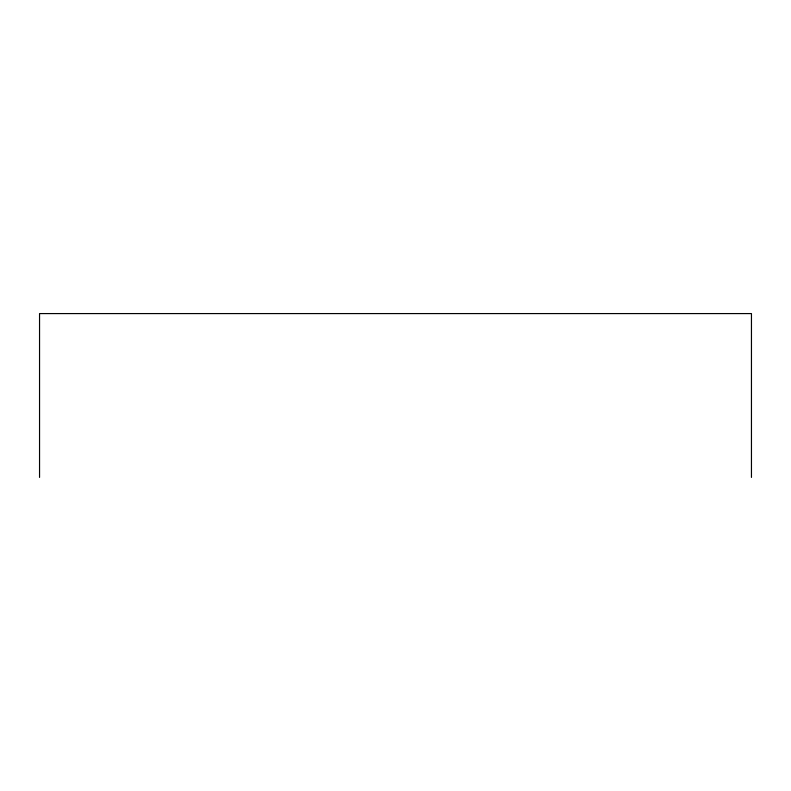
<?xml version="1.0" encoding="UTF-8"?>
<svg xmlns="http://www.w3.org/2000/svg" width="791" height="791" viewBox="0 0 791 791"><rect width="100%" height="100%" fill="white"/><g stroke="black" fill="none" stroke-linecap="round" stroke-linejoin="round"><path stroke-width="1.19" d="M751.45 477.418L751.45 313.582L39.55 313.582L39.55 477.418"/></g></svg>
